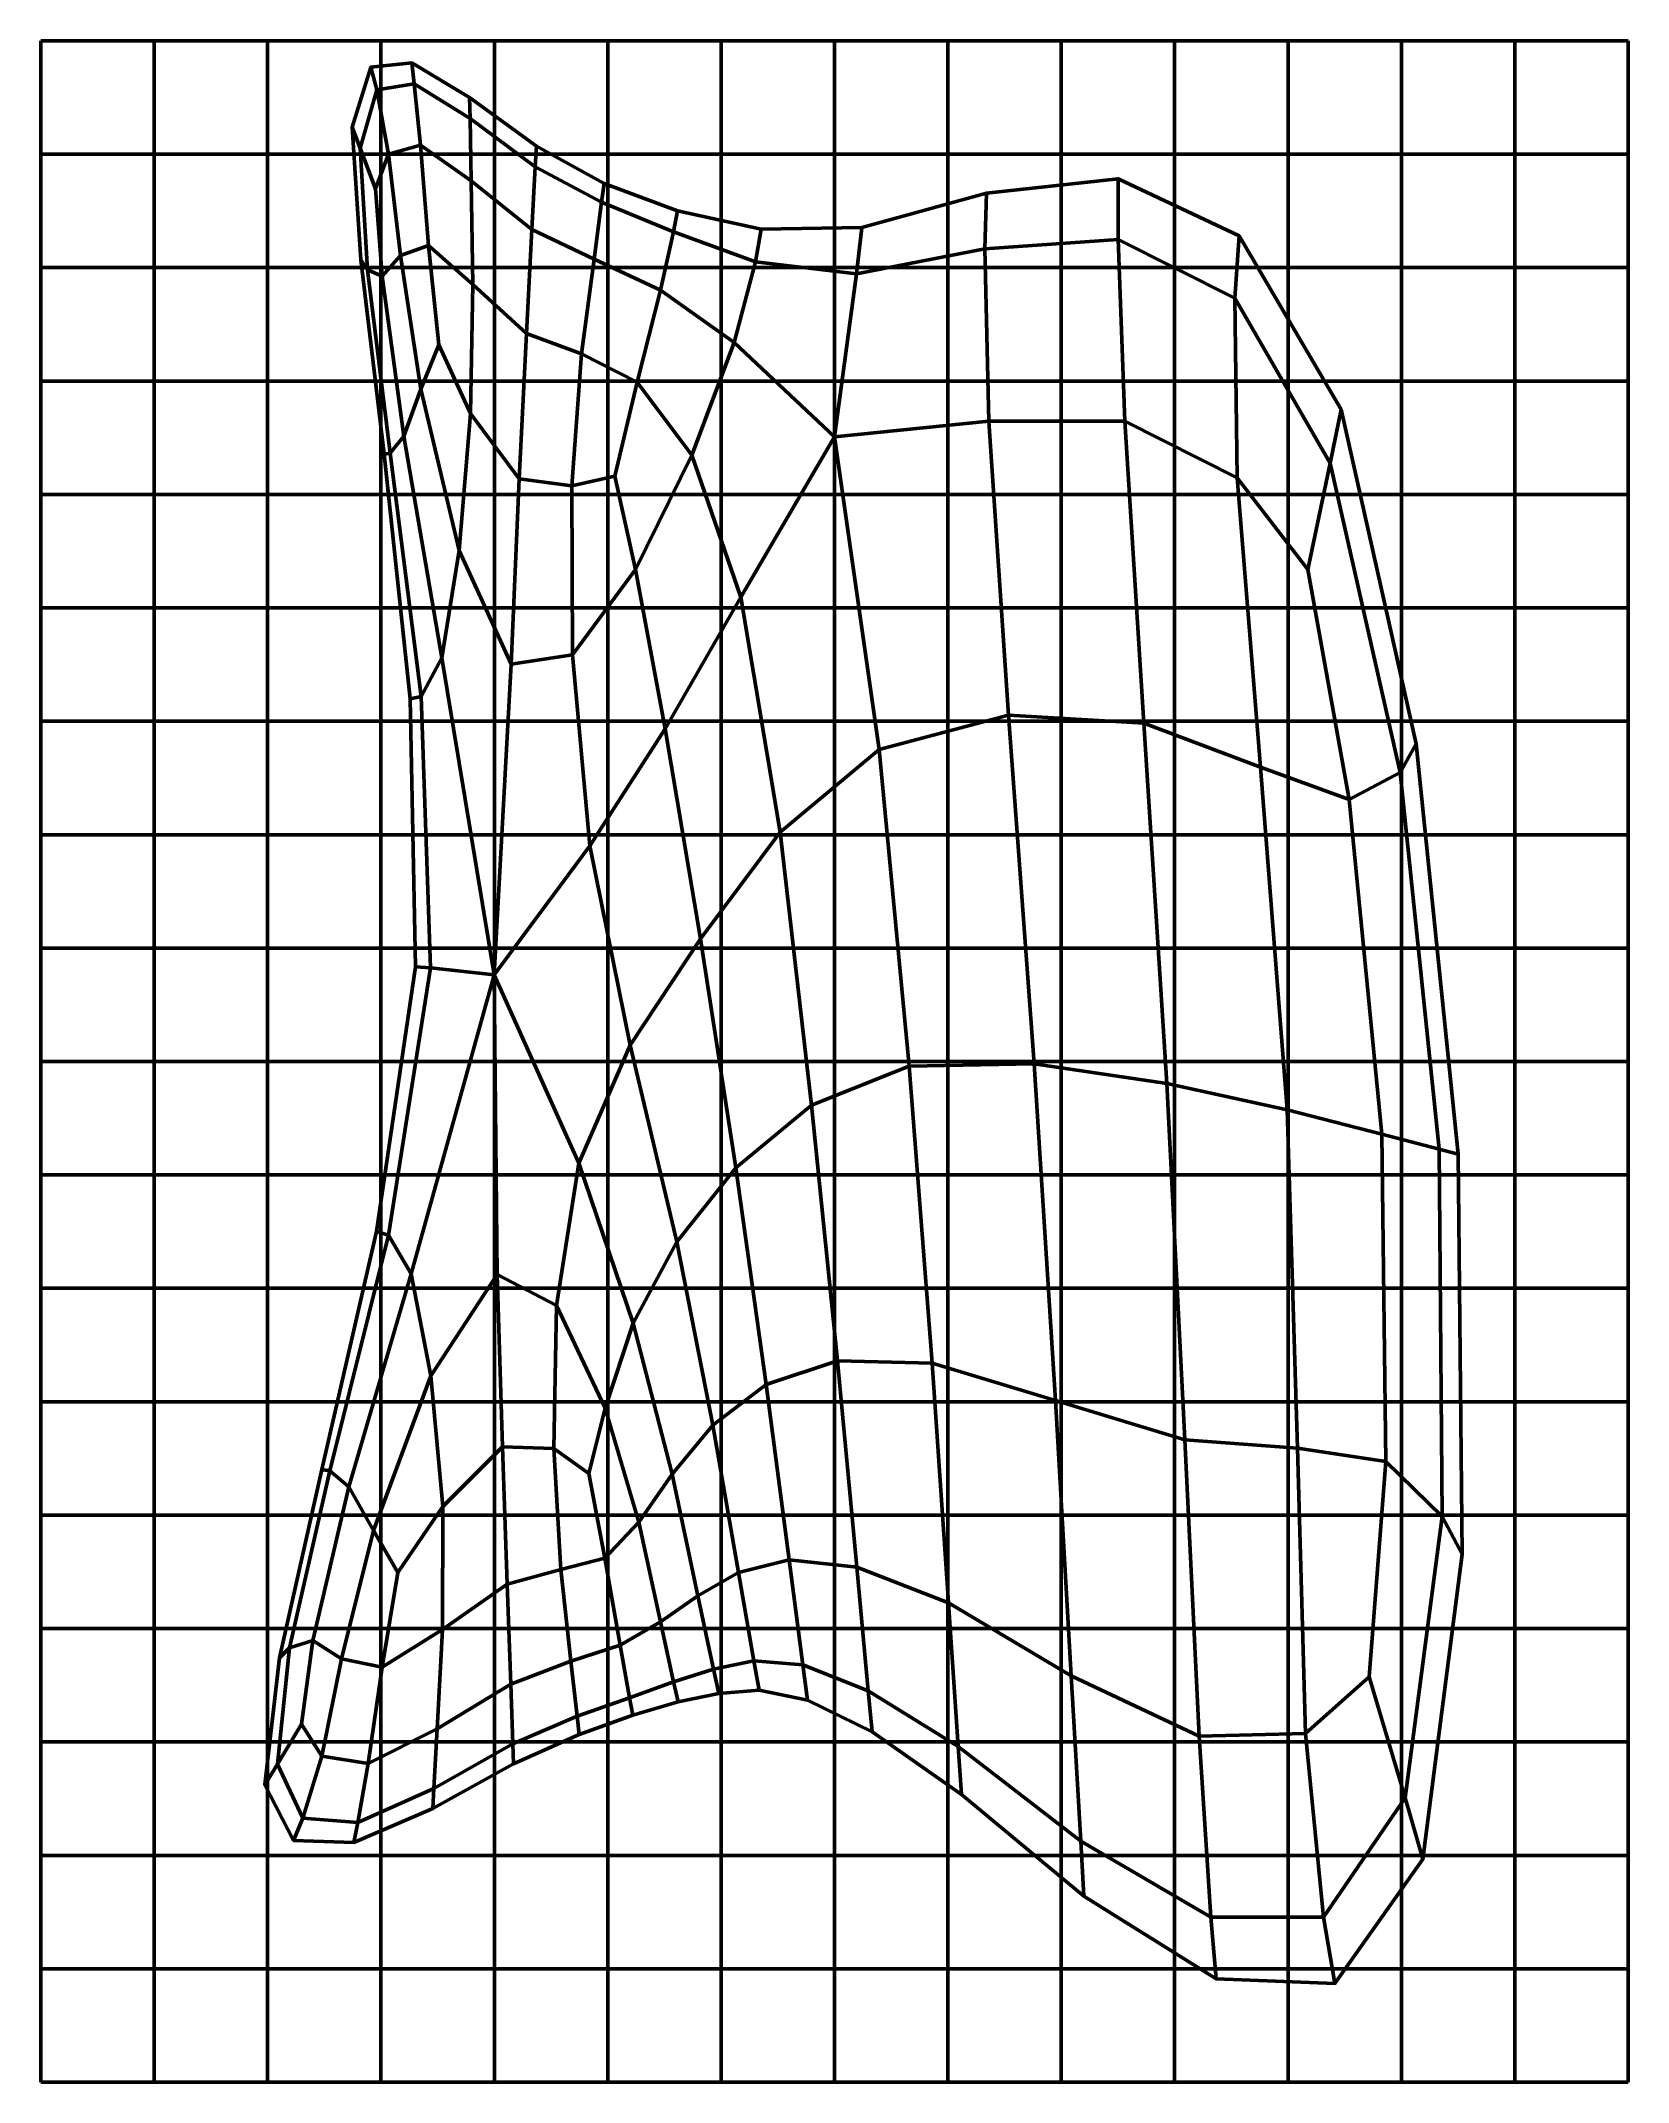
# Model space of a CAD drawing. Extents: x -6.4 to 7.6, y -9.6 to 8.4.
import ezdxf

# ---------------------------------------------------------------- set-up
doc = ezdxf.new("R2010")
doc.units = 0
doc.header["$MEASUREMENT"] = 0
doc.layers.add('Test', color=50, linetype='CONTINUOUS', lineweight=50)

# ---------------------------------------------------------------- blocks, each defined once
blk = doc.blocks.new('*U1')
at = {"layer": 'Test', "linetype": 'ByBlock', "ltscale": 100}
blk.add_lwpolyline([(0, -0.5), (0, 0.5)], dxfattribs=at)
blk = doc.blocks.new('*U2')
at = {"layer": 'Test', "color": 0, "linetype": 'ByBlock', "lineweight": -2, "transparency": 16777216}
for p in [(0, 17), (1, 17), (2, 17), (3, 17), (4, 17), (5, 17), (6, 17), (7, 17), (8, 17), (9, 17), (10, 17), (11, 17), (12, 17), (13, 17), (14, 17), (0, 16), (1, 16), (2, 16), (3, 16), (4, 16), (5, 16), (6, 16), (7, 16), (8, 16), (9, 16), (10, 16), (11, 16), (12, 16), (13, 16), (14, 16), (0, 15), (1, 15), (2, 15), (3, 15), (4, 15), (5, 15), (6, 15), (7, 15), (8, 15), (9, 15), (10, 15), (11, 15), (12, 15), (13, 15), (14, 15), (0, 14), (1, 14), (2, 14), (3, 14), (4, 14), (5, 14), (6, 14), (7, 14), (8, 14), (9, 14), (10, 14), (11, 14), (12, 14), (13, 14), (14, 14), (0, 13), (1, 13), (2, 13), (3, 13), (4, 13), (5, 13), (6, 13), (7, 13), (8, 13), (9, 13), (10, 13), (11, 13), (12, 13), (13, 13), (14, 13), (0, 12), (1, 12), (2, 12), (3, 12), (4, 12), (5, 12), (6, 12), (7, 12), (8, 12), (9, 12), (10, 12), (11, 12), (12, 12), (13, 12), (14, 12), (0, 11), (1, 11), (2, 11), (3, 11), (4, 11), (5, 11), (6, 11), (7, 11), (8, 11), (9, 11), (10, 11), (11, 11), (12, 11), (13, 11), (14, 11), (0, 10), (1, 10), (2, 10), (3, 10), (4, 10), (5, 10), (6, 10), (7, 10), (8, 10), (9, 10), (10, 10), (11, 10), (12, 10), (13, 10), (14, 10), (0, 9), (1, 9), (2, 9), (3, 9), (4, 9), (5, 9), (6, 9), (7, 9), (8, 9), (9, 9), (10, 9), (11, 9), (12, 9), (13, 9), (14, 9), (0, 8), (1, 8), (2, 8), (3, 8), (4, 8), (5, 8), (6, 8), (7, 8), (8, 8), (9, 8), (10, 8), (11, 8), (12, 8), (13, 8), (14, 8), (0, 7), (1, 7), (2, 7), (3, 7), (4, 7), (5, 7), (6, 7), (7, 7), (8, 7), (9, 7), (10, 7), (11, 7), (12, 7), (13, 7), (14, 7), (0, 6), (1, 6), (2, 6), (3, 6), (4, 6), (5, 6), (6, 6), (7, 6), (8, 6), (9, 6), (10, 6), (11, 6), (12, 6), (13, 6), (14, 6), (0, 5), (1, 5), (2, 5), (3, 5), (4, 5), (5, 5), (6, 5), (7, 5), (8, 5), (9, 5), (10, 5), (11, 5), (12, 5), (13, 5), (14, 5), (0, 4), (1, 4), (2, 4), (3, 4), (4, 4), (5, 4), (6, 4), (7, 4), (8, 4), (9, 4), (10, 4), (11, 4), (12, 4), (13, 4), (14, 4), (0, 3), (1, 3), (2, 3), (3, 3), (4, 3), (5, 3), (6, 3), (7, 3), (8, 3), (9, 3), (10, 3), (11, 3), (12, 3), (13, 3), (14, 3), (0, 2), (1, 2), (2, 2), (3, 2), (4, 2), (5, 2), (6, 2), (7, 2), (8, 2), (9, 2), (10, 2), (11, 2), (12, 2), (13, 2), (14, 2), (0, 1), (1, 1), (2, 1), (3, 1), (4, 1), (5, 1), (6, 1), (7, 1), (8, 1), (9, 1), (10, 1), (11, 1), (12, 1), (13, 1), (14, 1), (0, 0), (1, 0), (2, 0), (3, 0), (4, 0), (5, 0), (6, 0), (7, 0), (8, 0), (9, 0), (10, 0), (11, 0), (12, 0), (13, 0), (14, 0)]:
    blk.add_blockref('*U1', p, dxfattribs=at)
blk = doc.blocks.new('*U3')
at = {"layer": 'Test', "linetype": 'ByBlock', "ltscale": 100}
blk.add_lwpolyline([(0, -0.5), (0, 0.5)], dxfattribs=at)
blk = doc.blocks.new('*U5')
at = {"layer": 'Test', "color": 0, "linetype": 'ByBlock', "lineweight": -2, "transparency": 16777216}
for p in [(0, 13), (1, 13), (2, 13), (3, 13), (4, 13), (5, 13), (6, 13), (7, 13), (8, 13), (9, 13), (10, 13), (11, 13), (12, 13), (13, 13), (14, 13), (15, 13), (16, 13), (17, 13), (18, 13), (0, 12), (1, 12), (2, 12), (3, 12), (4, 12), (5, 12), (6, 12), (7, 12), (8, 12), (9, 12), (10, 12), (11, 12), (12, 12), (13, 12), (14, 12), (15, 12), (16, 12), (17, 12), (18, 12), (0, 11), (1, 11), (2, 11), (3, 11), (4, 11), (5, 11), (6, 11), (7, 11), (8, 11), (9, 11), (10, 11), (11, 11), (12, 11), (13, 11), (14, 11), (15, 11), (16, 11), (17, 11), (18, 11), (0, 10), (1, 10), (2, 10), (3, 10), (4, 10), (5, 10), (6, 10), (7, 10), (8, 10), (9, 10), (10, 10), (11, 10), (12, 10), (13, 10), (14, 10), (15, 10), (16, 10), (17, 10), (18, 10), (0, 9), (1, 9), (2, 9), (3, 9), (4, 9), (5, 9), (6, 9), (7, 9), (8, 9), (9, 9), (10, 9), (11, 9), (12, 9), (13, 9), (14, 9), (15, 9), (16, 9), (17, 9), (18, 9), (0, 8), (1, 8), (2, 8), (3, 8), (4, 8), (5, 8), (6, 8), (7, 8), (8, 8), (9, 8), (10, 8), (11, 8), (12, 8), (13, 8), (14, 8), (15, 8), (16, 8), (17, 8), (18, 8), (0, 7), (1, 7), (2, 7), (3, 7), (4, 7), (5, 7), (6, 7), (7, 7), (8, 7), (9, 7), (10, 7), (11, 7), (12, 7), (13, 7), (14, 7), (15, 7), (16, 7), (17, 7), (18, 7), (0, 6), (1, 6), (2, 6), (3, 6), (4, 6), (5, 6), (6, 6), (7, 6), (8, 6), (9, 6), (10, 6), (11, 6), (12, 6), (13, 6), (14, 6), (15, 6), (16, 6), (17, 6), (18, 6), (0, 5), (1, 5), (2, 5), (3, 5), (4, 5), (5, 5), (6, 5), (7, 5), (8, 5), (9, 5), (10, 5), (11, 5), (12, 5), (13, 5), (14, 5), (15, 5), (16, 5), (17, 5), (18, 5), (0, 4), (1, 4), (2, 4), (3, 4), (4, 4), (5, 4), (6, 4), (7, 4), (8, 4), (9, 4), (10, 4), (11, 4), (12, 4), (13, 4), (14, 4), (15, 4), (16, 4), (17, 4), (18, 4), (0, 3), (1, 3), (2, 3), (3, 3), (4, 3), (5, 3), (6, 3), (7, 3), (8, 3), (9, 3), (10, 3), (11, 3), (12, 3), (13, 3), (14, 3), (15, 3), (16, 3), (17, 3), (18, 3), (0, 2), (1, 2), (2, 2), (3, 2), (4, 2), (5, 2), (6, 2), (7, 2), (8, 2), (9, 2), (10, 2), (11, 2), (12, 2), (13, 2), (14, 2), (15, 2), (16, 2), (17, 2), (18, 2), (0, 1), (1, 1), (2, 1), (3, 1), (4, 1), (5, 1), (6, 1), (7, 1), (8, 1), (9, 1), (10, 1), (11, 1), (12, 1), (13, 1), (14, 1), (15, 1), (16, 1), (17, 1), (18, 1), (0, 0), (1, 0), (2, 0), (3, 0), (4, 0), (5, 0), (6, 0), (7, 0), (8, 0), (9, 0), (10, 0), (11, 0), (12, 0), (13, 0), (14, 0), (15, 0), (16, 0), (17, 0), (18, 0)]:
    blk.add_blockref('*U3', p, dxfattribs=at)

msp = doc.modelspace()

# ---------------------------------------------------------------- linework, layer by layer
at = {"layer": 'Test', "linetype": 'ByBlock'}
for points in [[(-3.55, 7.422, 15.349), (-3.62, 7.609, 15.5), (-3.455, 8.138, 15.5), (-3.404, 7.936, 15.337)], [(-3.55, 7.422, 15.651), (-3.404, 7.936, 15.663), (-3.455, 8.138, 15.5), (-3.62, 7.609, 15.5)], [(-3.404, 7.936, 15.337), (-3.455, 8.138, 15.5), (-3.095, 8.174, 15.5), (-3.073, 7.99, 15.319)], [(-3.404, 7.936, 15.663), (-3.073, 7.99, 15.681), (-3.095, 8.174, 15.5), (-3.455, 8.138, 15.5)], [(-2.581, 7.685, 15.312), (-3.073, 7.99, 15.319), (-3.095, 8.174, 15.5), (-2.585, 7.868, 15.5)], [(-2.581, 7.685, 15.688), (-2.585, 7.868, 15.5), (-3.095, 8.174, 15.5), (-3.073, 7.99, 15.681)], [(-3.416, 7.064, 15.245), (-3.55, 7.422, 15.349), (-3.404, 7.936, 15.337), (-3.301, 7.369, 15.201)], [(-3.416, 7.064, 15.755), (-3.301, 7.369, 15.799), (-3.404, 7.936, 15.663), (-3.55, 7.422, 15.651)], [(-3.301, 7.369, 15.201), (-3.404, 7.936, 15.337), (-3.073, 7.99, 15.319), (-3.019, 7.45, 15.167)], [(-3.301, 7.369, 15.799), (-3.019, 7.45, 15.833), (-3.073, 7.99, 15.681), (-3.404, 7.936, 15.663)], [(-2.572, 7.135, 15.156), (-3.019, 7.45, 15.167), (-3.073, 7.99, 15.319), (-2.581, 7.685, 15.312)], [(-2.572, 7.135, 15.844), (-2.581, 7.685, 15.688), (-3.073, 7.99, 15.681), (-3.019, 7.45, 15.833)], [(-2.006, 7.257, 15.312), (-2.581, 7.685, 15.312), (-2.585, 7.868, 15.5), (-1.996, 7.44, 15.5)], [(-2.006, 7.257, 15.688), (-1.996, 7.44, 15.5), (-2.585, 7.868, 15.5), (-2.581, 7.685, 15.688)], [(-3.55, 7.422, 15.349), (-3.487, 6.349, 15.337), (-3.544, 6.437, 15.5), (-3.62, 7.609, 15.5)], [(-3.55, 7.422, 15.651), (-3.62, 7.609, 15.5), (-3.544, 6.437, 15.5), (-3.487, 6.349, 15.663)], [(-2.035, 6.706, 15.156), (-2.572, 7.135, 15.156), (-2.581, 7.685, 15.312), (-2.006, 7.257, 15.312)], [(-2.035, 6.706, 15.844), (-2.006, 7.257, 15.688), (-2.581, 7.685, 15.688), (-2.572, 7.135, 15.844)], [(-3.416, 7.064, 15.245), (-3.357, 6.293, 15.201), (-3.487, 6.349, 15.337), (-3.55, 7.422, 15.349)], [(-3.416, 7.064, 15.755), (-3.55, 7.422, 15.651), (-3.487, 6.349, 15.663), (-3.357, 6.293, 15.799)], [(-3.301, 7.369, 15.799), (-3.196, 6.475, 15.882), (-2.948, 6.563, 15.924), (-3.019, 7.45, 15.833)], [(-3.301, 7.369, 15.201), (-3.019, 7.45, 15.167), (-2.948, 6.563, 15.076), (-3.196, 6.475, 15.118)], [(-2.572, 7.135, 15.844), (-3.019, 7.45, 15.833), (-2.948, 6.563, 15.924), (-2.556, 6.219, 15.938)], [(-2.572, 7.135, 15.156), (-2.556, 6.219, 15.062), (-2.948, 6.563, 15.076), (-3.019, 7.45, 15.167)], [(-2.006, 7.257, 15.312), (-1.996, 7.44, 15.5), (-1.399, 7.112, 15.5), (-1.421, 6.945, 15.312)], [(-2.006, 7.257, 15.688), (-1.421, 6.945, 15.688), (-1.399, 7.112, 15.5), (-1.996, 7.44, 15.5)], [(-3.416, 7.064, 15.755), (-3.357, 6.293, 15.799), (-3.196, 6.475, 15.882), (-3.301, 7.369, 15.799)], [(-3.416, 7.064, 15.245), (-3.301, 7.369, 15.201), (-3.196, 6.475, 15.118), (-3.357, 6.293, 15.201)], [(-2.035, 6.706, 15.156), (-2.006, 7.257, 15.312), (-1.421, 6.945, 15.312), (-1.487, 6.443, 15.156)], [(-2.035, 6.706, 15.844), (-1.487, 6.443, 15.844), (-1.421, 6.945, 15.688), (-2.006, 7.257, 15.688)], [(-2.035, 6.706, 15.844), (-2.572, 7.135, 15.844), (-2.556, 6.219, 15.938), (-2.084, 5.787, 15.938)], [(-2.035, 6.706, 15.156), (-2.084, 5.787, 15.062), (-2.556, 6.219, 15.062), (-2.572, 7.135, 15.156)], [(-1.421, 6.945, 15.312), (-1.399, 7.112, 15.5), (-0.753, 6.871, 15.5), (-0.787, 6.686, 15.31)], [(-1.421, 6.945, 15.688), (-0.787, 6.686, 15.69), (-0.753, 6.871, 15.5), (-1.399, 7.112, 15.5)], [(0.827, 6.314, 15.296), (0.875, 6.723, 15.5), (1.975, 7.025, 15.5), (1.958, 6.534, 15.301)], [(0.827, 6.314, 15.704), (1.958, 6.534, 15.699), (1.975, 7.025, 15.5), (0.875, 6.723, 15.5)], [(1.958, 6.534, 15.301), (1.975, 7.025, 15.5), (3.134, 7.152, 15.5), (3.135, 6.617, 15.316)], [(1.958, 6.534, 15.699), (3.135, 6.617, 15.684), (3.134, 7.152, 15.5), (1.975, 7.025, 15.5)], [(4.163, 6.099, 15.337), (3.135, 6.617, 15.316), (3.134, 7.152, 15.5), (4.201, 6.648, 15.5)], [(4.163, 6.099, 15.663), (4.201, 6.648, 15.5), (3.134, 7.152, 15.5), (3.135, 6.617, 15.684)], [(-1.487, 6.443, 15.156), (-1.421, 6.945, 15.312), (-0.787, 6.686, 15.31), (-0.902, 6.17, 15.152)], [(-1.487, 6.443, 15.844), (-0.902, 6.17, 15.848), (-0.787, 6.686, 15.69), (-1.421, 6.945, 15.688)], [(-0.063, 6.42, 15.301), (-0.787, 6.686, 15.31), (-0.753, 6.871, 15.5), (-0.014, 6.707, 15.5)], [(-0.063, 6.42, 15.699), (-0.014, 6.707, 15.5), (-0.753, 6.871, 15.5), (-0.787, 6.686, 15.69)], [(-2.035, 6.706, 15.844), (-2.084, 5.787, 15.938), (-1.597, 5.608, 15.938), (-1.487, 6.443, 15.844)], [(-2.035, 6.706, 15.156), (-1.487, 6.443, 15.156), (-1.597, 5.608, 15.062), (-2.084, 5.787, 15.062)], [(-0.253, 5.708, 15.139), (-0.902, 6.17, 15.152), (-0.787, 6.686, 15.31), (-0.063, 6.42, 15.301)], [(-0.253, 5.708, 15.861), (-0.063, 6.42, 15.699), (-0.787, 6.686, 15.69), (-0.902, 6.17, 15.848)], [(0.827, 6.314, 15.296), (-0.063, 6.42, 15.301), (-0.014, 6.707, 15.5), (0.875, 6.723, 15.5)], [(0.827, 6.314, 15.704), (0.875, 6.723, 15.5), (-0.014, 6.707, 15.5), (-0.063, 6.42, 15.699)], [(-3.196, 6.475, 15.882), (-3.014, 5.296, 15.929), (-2.858, 5.689, 15.948), (-2.948, 6.563, 15.924)], [(-3.196, 6.475, 15.118), (-2.948, 6.563, 15.076), (-2.858, 5.689, 15.052), (-3.014, 5.296, 15.071)], [(-2.556, 6.219, 15.938), (-2.948, 6.563, 15.924), (-2.858, 5.689, 15.948), (-2.576, 5.083, 15.974)], [(-2.556, 6.219, 15.062), (-2.576, 5.083, 15.026), (-2.858, 5.689, 15.052), (-2.948, 6.563, 15.076)], [(0.632, 4.876, 15.107), (0.827, 6.314, 15.296), (1.958, 6.534, 15.301), (1.994, 5.015, 15.139)], [(0.632, 4.876, 15.893), (1.994, 5.015, 15.861), (1.958, 6.534, 15.699), (0.827, 6.314, 15.704)], [(1.994, 5.015, 15.139), (1.958, 6.534, 15.301), (3.135, 6.617, 15.316), (3.193, 5.015, 15.163)], [(1.994, 5.015, 15.861), (3.193, 5.015, 15.837), (3.135, 6.617, 15.684), (1.958, 6.534, 15.699)], [(4.183, 4.516, 15.201), (3.193, 5.015, 15.163), (3.135, 6.617, 15.316), (4.163, 6.099, 15.337)], [(4.183, 4.516, 15.799), (4.163, 6.099, 15.663), (3.135, 6.617, 15.684), (3.193, 5.015, 15.837)], [(5.004, 4.645, 15.349), (4.163, 6.099, 15.337), (4.201, 6.648, 15.5), (5.101, 5.118, 15.5)], [(5.004, 4.645, 15.651), (5.101, 5.118, 15.5), (4.201, 6.648, 15.5), (4.163, 6.099, 15.663)], [(-3.487, 6.349, 15.337), (-3.285, 4.732, 15.313), (-3.338, 4.723, 15.5), (-3.544, 6.437, 15.5)], [(-3.487, 6.349, 15.663), (-3.544, 6.437, 15.5), (-3.338, 4.723, 15.5), (-3.285, 4.732, 15.687)], [(-3.357, 6.293, 15.201), (-3.164, 4.882, 15.159), (-3.285, 4.732, 15.313), (-3.487, 6.349, 15.337)], [(-3.357, 6.293, 15.799), (-3.487, 6.349, 15.663), (-3.285, 4.732, 15.687), (-3.164, 4.882, 15.841)], [(-3.357, 6.293, 15.799), (-3.164, 4.882, 15.841), (-3.014, 5.296, 15.929), (-3.196, 6.475, 15.882)], [(-3.357, 6.293, 15.201), (-3.196, 6.475, 15.118), (-3.014, 5.296, 15.071), (-3.164, 4.882, 15.159)], [(-1.487, 6.443, 15.844), (-1.597, 5.608, 15.938), (-1.107, 5.358, 15.94), (-0.902, 6.17, 15.848)], [(-1.487, 6.443, 15.156), (-0.902, 6.17, 15.152), (-1.107, 5.358, 15.06), (-1.597, 5.608, 15.062)], [(0.632, 4.876, 15.107), (-0.253, 5.708, 15.139), (-0.063, 6.42, 15.301), (0.827, 6.314, 15.296)], [(0.632, 4.876, 15.893), (0.827, 6.314, 15.704), (-0.063, 6.42, 15.699), (-0.253, 5.708, 15.861)], [(-2.084, 5.787, 15.938), (-2.556, 6.219, 15.938), (-2.576, 5.083, 15.974), (-2.148, 4.507, 15.979)], [(-2.084, 5.787, 15.062), (-2.148, 4.507, 15.021), (-2.576, 5.083, 15.026), (-2.556, 6.219, 15.062)], [(-0.253, 5.708, 15.861), (-0.902, 6.17, 15.848), (-1.107, 5.358, 15.94), (-0.626, 4.715, 15.949)], [(-0.253, 5.708, 15.139), (-0.626, 4.715, 15.051), (-1.107, 5.358, 15.06), (-0.902, 6.17, 15.152)], [(4.807, 3.708, 15.245), (4.183, 4.516, 15.201), (4.163, 6.099, 15.337), (5.004, 4.645, 15.349)], [(4.807, 3.708, 15.755), (5.004, 4.645, 15.651), (4.163, 6.099, 15.663), (4.183, 4.516, 15.799)], [(-2.084, 5.787, 15.938), (-2.148, 4.507, 15.979), (-1.683, 4.444, 15.982), (-1.597, 5.608, 15.938)], [(-2.084, 5.787, 15.062), (-1.597, 5.608, 15.062), (-1.683, 4.444, 15.018), (-2.148, 4.507, 15.021)], [(-2.677, 3.874, 15.959), (-2.576, 5.083, 15.974), (-2.858, 5.689, 15.948), (-3.014, 5.296, 15.929)], [(-2.677, 3.874, 15.041), (-3.014, 5.296, 15.071), (-2.858, 5.689, 15.052), (-2.576, 5.083, 15.026)], [(-1.597, 5.608, 15.938), (-1.683, 4.444, 15.982), (-1.305, 4.529, 15.972), (-1.107, 5.358, 15.94)], [(-1.597, 5.608, 15.062), (-1.107, 5.358, 15.06), (-1.305, 4.529, 15.028), (-1.683, 4.444, 15.018)], [(0.632, 4.876, 15.893), (-0.253, 5.708, 15.861), (-0.626, 4.715, 15.949), (-0.193, 3.464, 15.962)], [(0.632, 4.876, 15.107), (-0.193, 3.464, 15.038), (-0.626, 4.715, 15.051), (-0.253, 5.708, 15.139)], [(-2.831, 2.929, 15.875), (-2.677, 3.874, 15.959), (-3.014, 5.296, 15.929), (-3.164, 4.882, 15.841)], [(-2.831, 2.929, 15.125), (-3.164, 4.882, 15.159), (-3.014, 5.296, 15.071), (-2.677, 3.874, 15.041)], [(-0.626, 4.715, 15.949), (-1.107, 5.358, 15.94), (-1.305, 4.529, 15.972), (-1.122, 3.708, 15.985)], [(-0.626, 4.715, 15.051), (-1.122, 3.708, 15.015), (-1.305, 4.529, 15.028), (-1.107, 5.358, 15.06)], [(-2.22, 2.872, 15.977), (-2.148, 4.507, 15.979), (-2.576, 5.083, 15.974), (-2.677, 3.874, 15.959)], [(-2.22, 2.872, 15.023), (-2.677, 3.874, 15.041), (-2.576, 5.083, 15.026), (-2.148, 4.507, 15.021)], [(5.004, 4.645, 15.349), (5.101, 5.118, 15.5), (5.762, 2.169, 15.5), (5.621, 1.918, 15.337)], [(5.004, 4.645, 15.651), (5.621, 1.918, 15.663), (5.762, 2.169, 15.5), (5.101, 5.118, 15.5)], [(-2.831, 2.929, 15.125), (-3.012, 2.587, 15.291), (-3.285, 4.732, 15.313), (-3.164, 4.882, 15.159)], [(-2.831, 2.929, 15.875), (-3.164, 4.882, 15.841), (-3.285, 4.732, 15.687), (-3.012, 2.587, 15.709)], [(0.632, 4.876, 15.893), (-0.193, 3.464, 15.962), (0.153, 1.392, 15.98), (1.027, 2.121, 15.962)], [(0.632, 4.876, 15.107), (1.027, 2.121, 15.038), (0.153, 1.392, 15.02), (-0.193, 3.464, 15.038)], [(0.632, 4.876, 15.893), (1.027, 2.121, 15.962), (2.169, 2.422, 15.949), (1.994, 5.015, 15.861)], [(0.632, 4.876, 15.107), (1.994, 5.015, 15.139), (2.169, 2.422, 15.051), (1.027, 2.121, 15.038)], [(1.994, 5.015, 15.861), (2.169, 2.422, 15.949), (3.362, 2.351, 15.926), (3.193, 5.015, 15.837)], [(1.994, 5.015, 15.139), (3.193, 5.015, 15.163), (3.362, 2.351, 15.074), (2.169, 2.422, 15.051)], [(4.183, 4.516, 15.799), (3.193, 5.015, 15.837), (3.362, 2.351, 15.926), (4.391, 1.963, 15.882)], [(4.183, 4.516, 15.201), (4.391, 1.963, 15.118), (3.362, 2.351, 15.074), (3.193, 5.015, 15.163)], [(-3.012, 2.587, 15.291), (-3.109, 2.567, 15.5), (-3.338, 4.723, 15.5), (-3.285, 4.732, 15.313)], [(-3.012, 2.587, 15.709), (-3.285, 4.732, 15.687), (-3.338, 4.723, 15.5), (-3.109, 2.567, 15.5)], [(-0.193, 3.464, 15.962), (-0.626, 4.715, 15.949), (-1.122, 3.708, 15.985), (-0.859, 2.302, 15.987)], [(-0.193, 3.464, 15.038), (-0.859, 2.302, 15.013), (-1.122, 3.708, 15.015), (-0.626, 4.715, 15.051)], [(-2.22, 2.872, 15.977), (-1.677, 2.955, 15.99), (-1.683, 4.444, 15.982), (-2.148, 4.507, 15.979)], [(-2.22, 2.872, 15.023), (-2.148, 4.507, 15.021), (-1.683, 4.444, 15.018), (-1.677, 2.955, 15.01)], [(-1.677, 2.955, 15.99), (-1.122, 3.708, 15.985), (-1.305, 4.529, 15.972), (-1.683, 4.444, 15.982)], [(-1.677, 2.955, 15.01), (-1.683, 4.444, 15.018), (-1.305, 4.529, 15.028), (-1.122, 3.708, 15.015)], [(4.807, 3.708, 15.755), (4.183, 4.516, 15.799), (4.391, 1.963, 15.882), (5.172, 1.679, 15.799)], [(4.807, 3.708, 15.245), (5.172, 1.679, 15.201), (4.391, 1.963, 15.118), (4.183, 4.516, 15.201)], [(4.807, 3.708, 15.245), (5.004, 4.645, 15.349), (5.621, 1.918, 15.337), (5.172, 1.679, 15.201)], [(4.807, 3.708, 15.755), (5.172, 1.679, 15.799), (5.621, 1.918, 15.663), (5.004, 4.645, 15.651)], [(-2.37, 0.134, 15.941), (-2.22, 2.872, 15.977), (-2.677, 3.874, 15.959), (-2.831, 2.929, 15.875)], [(-2.37, 0.134, 15.059), (-2.831, 2.929, 15.125), (-2.677, 3.874, 15.041), (-2.22, 2.872, 15.023)], [(-1.524, 1.27, 15.985), (-0.859, 2.302, 15.987), (-1.122, 3.708, 15.985), (-1.677, 2.955, 15.99)], [(-1.524, 1.27, 15.015), (-1.677, 2.955, 15.01), (-1.122, 3.708, 15.015), (-0.859, 2.302, 15.013)], [(-0.193, 3.464, 15.962), (-0.859, 2.302, 15.987), (-0.548, 0.45, 15.992), (0.153, 1.392, 15.98)], [(-0.193, 3.464, 15.038), (0.153, 1.392, 15.02), (-0.548, 0.45, 15.008), (-0.859, 2.302, 15.013)], [(-2.37, 0.134, 15.059), (-2.93, 0.196, 15.281), (-3.012, 2.587, 15.291), (-2.831, 2.929, 15.125)], [(-2.37, 0.134, 15.941), (-2.831, 2.929, 15.875), (-3.012, 2.587, 15.709), (-2.93, 0.196, 15.719)], [(-2.37, 0.134, 15.941), (-1.524, 1.27, 15.985), (-1.677, 2.955, 15.99), (-2.22, 2.872, 15.977)], [(-2.37, 0.134, 15.059), (-2.22, 2.872, 15.023), (-1.677, 2.955, 15.01), (-1.524, 1.27, 15.015)], [(-2.93, 0.196, 15.281), (-3.063, 0.205, 15.5), (-3.109, 2.567, 15.5), (-3.012, 2.587, 15.291)], [(-2.93, 0.196, 15.719), (-3.012, 2.587, 15.709), (-3.109, 2.567, 15.5), (-3.063, 0.205, 15.5)], [(1.027, 2.121, 15.962), (1.292, -0.672, 15.975), (2.395, -0.653, 15.972), (2.169, 2.422, 15.949)], [(1.027, 2.121, 15.038), (2.169, 2.422, 15.051), (2.395, -0.653, 15.028), (1.292, -0.672, 15.025)], [(2.169, 2.422, 15.949), (2.395, -0.653, 15.972), (3.565, -0.826, 15.955), (3.362, 2.351, 15.926)], [(2.169, 2.422, 15.051), (3.362, 2.351, 15.074), (3.565, -0.826, 15.045), (2.395, -0.653, 15.028)], [(4.391, 1.963, 15.882), (3.362, 2.351, 15.926), (3.565, -0.826, 15.955), (4.624, -1.056, 15.91)], [(4.391, 1.963, 15.118), (4.624, -1.056, 15.09), (3.565, -0.826, 15.045), (3.362, 2.351, 15.074)], [(-1.524, 1.27, 15.985), (-1.169, -0.487, 15.99), (-0.548, 0.45, 15.992), (-0.859, 2.302, 15.987)], [(-1.524, 1.27, 15.015), (-0.859, 2.302, 15.013), (-0.548, 0.45, 15.008), (-1.169, -0.487, 15.01)], [(5.621, 1.918, 15.337), (5.762, 2.169, 15.5), (6.135, -1.447, 15.5), (5.966, -1.404, 15.325)], [(5.621, 1.918, 15.663), (5.966, -1.404, 15.675), (6.135, -1.447, 15.5), (5.762, 2.169, 15.5)], [(1.027, 2.121, 15.962), (0.153, 1.392, 15.98), (0.431, -1.015, 15.979), (1.292, -0.672, 15.975)], [(1.027, 2.121, 15.038), (1.292, -0.672, 15.025), (0.431, -1.015, 15.021), (0.153, 1.392, 15.02)], [(5.172, 1.679, 15.799), (4.391, 1.963, 15.882), (4.624, -1.056, 15.91), (5.461, -1.273, 15.822)], [(5.172, 1.679, 15.201), (5.461, -1.273, 15.178), (4.624, -1.056, 15.09), (4.391, 1.963, 15.118)], [(5.172, 1.679, 15.201), (5.621, 1.918, 15.337), (5.966, -1.404, 15.325), (5.461, -1.273, 15.178)], [(5.172, 1.679, 15.799), (5.461, -1.273, 15.822), (5.966, -1.404, 15.675), (5.621, 1.918, 15.663)], [(-2.37, 0.134, 15.941), (-1.622, -1.528, 15.985), (-1.169, -0.487, 15.99), (-1.524, 1.27, 15.985)], [(-2.37, 0.134, 15.059), (-1.524, 1.27, 15.015), (-1.169, -0.487, 15.01), (-1.622, -1.528, 15.015)], [(0.153, 1.392, 15.98), (-0.548, 0.45, 15.992), (-0.236, -1.569, 15.982), (0.431, -1.015, 15.979)], [(0.153, 1.392, 15.02), (0.431, -1.015, 15.021), (-0.236, -1.569, 15.018), (-0.548, 0.45, 15.008)], [(-1.169, -0.487, 15.99), (-0.759, -2.221, 15.982), (-0.236, -1.569, 15.982), (-0.548, 0.45, 15.992)], [(-1.169, -0.487, 15.01), (-0.548, 0.45, 15.008), (-0.236, -1.569, 15.018), (-0.759, -2.221, 15.018)], [(-2.93, 0.196, 15.281), (-3.301, -2.161, 15.291), (-3.406, -2.13, 15.5), (-3.063, 0.205, 15.5)], [(-2.93, 0.196, 15.719), (-3.063, 0.205, 15.5), (-3.406, -2.13, 15.5), (-3.301, -2.161, 15.709)], [(-2.37, 0.134, 15.059), (-3.102, -2.502, 15.125), (-3.301, -2.161, 15.291), (-2.93, 0.196, 15.281)], [(-2.37, 0.134, 15.941), (-2.93, 0.196, 15.719), (-3.301, -2.161, 15.709), (-3.102, -2.502, 15.875)], [(-2.37, 0.134, 15.941), (-3.102, -2.502, 15.875), (-2.928, -3.404, 15.959), (-2.343, -2.509, 15.977)], [(-2.37, 0.134, 15.059), (-2.343, -2.509, 15.023), (-2.928, -3.404, 15.041), (-3.102, -2.502, 15.125)], [(-2.37, 0.134, 15.941), (-2.343, -2.509, 15.977), (-1.818, -2.782, 15.99), (-1.622, -1.528, 15.985)], [(-2.37, 0.134, 15.059), (-1.622, -1.528, 15.015), (-1.818, -2.782, 15.01), (-2.343, -2.509, 15.023)], [(-1.622, -1.528, 15.985), (-1.142, -2.938, 15.981), (-0.759, -2.221, 15.982), (-1.169, -0.487, 15.99)], [(-1.622, -1.528, 15.015), (-1.169, -0.487, 15.01), (-0.759, -2.221, 15.018), (-1.142, -2.938, 15.019)], [(1.494, -3.292, 15.938), (1.292, -0.672, 15.975), (0.431, -1.015, 15.979), (0.659, -3.271, 15.938)], [(1.494, -3.292, 15.062), (0.659, -3.271, 15.062), (0.431, -1.015, 15.021), (1.292, -0.672, 15.025)], [(1.494, -3.292, 15.938), (2.582, -3.621, 15.938), (2.395, -0.653, 15.972), (1.292, -0.672, 15.975)], [(1.494, -3.292, 15.062), (1.292, -0.672, 15.025), (2.395, -0.653, 15.028), (2.582, -3.621, 15.062)], [(2.582, -3.621, 15.938), (3.722, -3.966, 15.924), (3.565, -0.826, 15.955), (2.395, -0.653, 15.972)], [(2.582, -3.621, 15.062), (2.395, -0.653, 15.028), (3.565, -0.826, 15.045), (3.722, -3.966, 15.076)], [(4.717, -4.04, 15.882), (4.624, -1.056, 15.91), (3.565, -0.826, 15.955), (3.722, -3.966, 15.924)], [(4.717, -4.04, 15.118), (3.722, -3.966, 15.076), (3.565, -0.826, 15.045), (4.624, -1.056, 15.09)], [(0.659, -3.271, 15.938), (0.431, -1.015, 15.979), (-0.236, -1.569, 15.982), (0.03, -3.479, 15.938)], [(0.659, -3.271, 15.062), (0.03, -3.479, 15.062), (-0.236, -1.569, 15.018), (0.431, -1.015, 15.021)], [(5.497, -4.159, 15.799), (5.461, -1.273, 15.822), (4.624, -1.056, 15.91), (4.717, -4.04, 15.882)], [(5.497, -4.159, 15.201), (4.717, -4.04, 15.118), (4.624, -1.056, 15.09), (5.461, -1.273, 15.178)], [(5.497, -4.159, 15.201), (5.461, -1.273, 15.178), (5.966, -1.404, 15.325), (5.993, -4.643, 15.337)], [(5.497, -4.159, 15.799), (5.993, -4.643, 15.663), (5.966, -1.404, 15.675), (5.461, -1.273, 15.822)], [(5.993, -4.643, 15.337), (5.966, -1.404, 15.325), (6.135, -1.447, 15.5), (6.17, -4.976, 15.5)], [(5.993, -4.643, 15.663), (6.17, -4.976, 15.5), (6.135, -1.447, 15.5), (5.966, -1.404, 15.675)], [(-1.622, -1.528, 15.985), (-1.818, -2.782, 15.99), (-1.389, -3.689, 15.982), (-1.142, -2.938, 15.981)], [(-1.622, -1.528, 15.015), (-1.142, -2.938, 15.019), (-1.389, -3.689, 15.018), (-1.818, -2.782, 15.01)], [(-0.44, -3.837, 15.938), (0.03, -3.479, 15.938), (-0.236, -1.569, 15.982), (-0.759, -2.221, 15.982)], [(-0.44, -3.837, 15.062), (-0.759, -2.221, 15.018), (-0.236, -1.569, 15.018), (0.03, -3.479, 15.062)], [(-3.301, -2.161, 15.291), (-3.817, -4.24, 15.313), (-3.889, -4.23, 15.5), (-3.406, -2.13, 15.5)], [(-3.301, -2.161, 15.709), (-3.406, -2.13, 15.5), (-3.889, -4.23, 15.5), (-3.817, -4.24, 15.687)], [(-3.102, -2.502, 15.125), (-3.65, -4.382, 15.159), (-3.817, -4.24, 15.313), (-3.301, -2.161, 15.291)], [(-3.102, -2.502, 15.875), (-3.301, -2.161, 15.709), (-3.817, -4.24, 15.687), (-3.65, -4.382, 15.841)], [(-0.799, -4.269, 15.938), (-0.44, -3.837, 15.938), (-0.759, -2.221, 15.982), (-1.142, -2.938, 15.981)], [(-0.799, -4.269, 15.062), (-1.142, -2.938, 15.019), (-0.759, -2.221, 15.018), (-0.44, -3.837, 15.062)], [(-3.102, -2.502, 15.875), (-3.65, -4.382, 15.841), (-3.432, -4.768, 15.929), (-2.928, -3.404, 15.959)], [(-3.102, -2.502, 15.125), (-2.928, -3.404, 15.041), (-3.432, -4.768, 15.071), (-3.65, -4.382, 15.159)], [(-2.343, -2.509, 15.977), (-2.928, -3.404, 15.959), (-2.82, -4.554, 15.974), (-2.295, -4.028, 15.979)], [(-2.343, -2.509, 15.023), (-2.295, -4.028, 15.021), (-2.82, -4.554, 15.026), (-2.928, -3.404, 15.041)], [(-2.343, -2.509, 15.977), (-2.295, -4.028, 15.979), (-1.842, -4.044, 15.982), (-1.818, -2.782, 15.99)], [(-2.343, -2.509, 15.023), (-1.818, -2.782, 15.01), (-1.842, -4.044, 15.018), (-2.295, -4.028, 15.021)], [(-1.818, -2.782, 15.99), (-1.842, -4.044, 15.982), (-1.535, -4.265, 15.971), (-1.389, -3.689, 15.982)], [(-1.818, -2.782, 15.01), (-1.389, -3.689, 15.018), (-1.535, -4.265, 15.029), (-1.842, -4.044, 15.018)], [(-0.799, -4.269, 15.938), (-1.142, -2.938, 15.981), (-1.389, -3.689, 15.982), (-1.092, -4.694, 15.938)], [(-0.799, -4.269, 15.062), (-1.092, -4.694, 15.062), (-1.389, -3.689, 15.018), (-1.142, -2.938, 15.019)], [(-2.928, -3.404, 15.959), (-3.432, -4.768, 15.929), (-3.218, -5.137, 15.948), (-2.82, -4.554, 15.974)], [(-2.928, -3.404, 15.041), (-2.82, -4.554, 15.026), (-3.218, -5.137, 15.052), (-3.432, -4.768, 15.071)], [(0.829, -5.089, 15.844), (0.659, -3.271, 15.938), (0.03, -3.479, 15.938), (0.232, -5.025, 15.844)], [(0.829, -5.089, 15.156), (0.232, -5.025, 15.156), (0.03, -3.479, 15.062), (0.659, -3.271, 15.062)], [(1.638, -5.404, 15.844), (1.494, -3.292, 15.938), (0.659, -3.271, 15.938), (0.829, -5.089, 15.844)], [(1.638, -5.404, 15.156), (0.829, -5.089, 15.156), (0.659, -3.271, 15.062), (1.494, -3.292, 15.062)], [(1.638, -5.404, 15.844), (2.721, -6.049, 15.844), (2.582, -3.621, 15.938), (1.494, -3.292, 15.938)], [(1.638, -5.404, 15.156), (1.494, -3.292, 15.062), (2.582, -3.621, 15.062), (2.721, -6.049, 15.156)], [(-0.214, -5.136, 15.844), (0.232, -5.025, 15.844), (0.03, -3.479, 15.938), (-0.44, -3.837, 15.938)], [(-0.214, -5.136, 15.156), (-0.44, -3.837, 15.062), (0.03, -3.479, 15.062), (0.232, -5.025, 15.156)], [(-1.092, -4.694, 15.938), (-1.389, -3.689, 15.982), (-1.535, -4.265, 15.971), (-1.394, -5.01, 15.938)], [(-1.092, -4.694, 15.062), (-1.394, -5.01, 15.062), (-1.535, -4.265, 15.029), (-1.389, -3.689, 15.018)], [(2.721, -6.049, 15.844), (3.848, -6.58, 15.833), (3.722, -3.966, 15.924), (2.582, -3.621, 15.938)], [(2.721, -6.049, 15.156), (2.582, -3.621, 15.062), (3.722, -3.966, 15.076), (3.848, -6.58, 15.167)], [(-0.571, -5.344, 15.844), (-0.214, -5.136, 15.844), (-0.44, -3.837, 15.938), (-0.799, -4.269, 15.938)], [(-0.571, -5.344, 15.156), (-0.799, -4.269, 15.062), (-0.44, -3.837, 15.062), (-0.214, -5.136, 15.156)], [(-2.254, -5.24, 15.938), (-2.295, -4.028, 15.979), (-2.82, -4.554, 15.974), (-2.823, -5.639, 15.938)], [(-2.254, -5.24, 15.062), (-2.823, -5.639, 15.062), (-2.82, -4.554, 15.026), (-2.295, -4.028, 15.021)], [(-2.254, -5.24, 15.938), (-1.78, -5.111, 15.938), (-1.842, -4.044, 15.982), (-2.295, -4.028, 15.979)], [(-2.254, -5.24, 15.062), (-2.295, -4.028, 15.021), (-1.842, -4.044, 15.018), (-1.78, -5.111, 15.062)], [(-1.78, -5.111, 15.938), (-1.394, -5.01, 15.938), (-1.535, -4.265, 15.971), (-1.842, -4.044, 15.982)], [(-1.78, -5.111, 15.062), (-1.842, -4.044, 15.018), (-1.535, -4.265, 15.029), (-1.394, -5.01, 15.062)], [(4.786, -6.557, 15.799), (4.717, -4.04, 15.882), (3.722, -3.966, 15.924), (3.848, -6.58, 15.833)], [(4.786, -6.557, 15.201), (3.848, -6.58, 15.167), (3.722, -3.966, 15.076), (4.717, -4.04, 15.118)], [(5.349, -6.056, 15.755), (5.497, -4.159, 15.799), (4.717, -4.04, 15.882), (4.786, -6.557, 15.799)], [(5.349, -6.056, 15.245), (4.786, -6.557, 15.201), (4.717, -4.04, 15.118), (5.497, -4.159, 15.201)], [(-4.173, -5.8, 15.337), (-4.263, -5.888, 15.5), (-3.889, -4.23, 15.5), (-3.817, -4.24, 15.313)], [(-4.173, -5.8, 15.663), (-3.817, -4.24, 15.687), (-3.889, -4.23, 15.5), (-4.263, -5.888, 15.5)], [(-3.968, -5.736, 15.201), (-4.173, -5.8, 15.337), (-3.817, -4.24, 15.313), (-3.65, -4.382, 15.159)], [(-3.968, -5.736, 15.799), (-3.65, -4.382, 15.841), (-3.817, -4.24, 15.687), (-4.173, -5.8, 15.663)], [(-0.571, -5.344, 15.844), (-0.799, -4.269, 15.938), (-1.092, -4.694, 15.938), (-0.901, -5.573, 15.844)], [(-0.571, -5.344, 15.156), (-0.901, -5.573, 15.156), (-1.092, -4.694, 15.062), (-0.799, -4.269, 15.062)], [(5.349, -6.056, 15.245), (5.497, -4.159, 15.201), (5.993, -4.643, 15.337), (5.665, -7.125, 15.349)], [(5.349, -6.056, 15.755), (5.665, -7.125, 15.651), (5.993, -4.643, 15.663), (5.497, -4.159, 15.799)], [(-3.968, -5.736, 15.799), (-3.716, -5.899, 15.882), (-3.432, -4.768, 15.929), (-3.65, -4.382, 15.841)], [(-3.968, -5.736, 15.201), (-3.65, -4.382, 15.159), (-3.432, -4.768, 15.071), (-3.716, -5.899, 15.118)], [(-2.823, -5.639, 15.938), (-2.82, -4.554, 15.974), (-3.218, -5.137, 15.948), (-3.355, -5.971, 15.924)], [(-2.823, -5.639, 15.062), (-3.355, -5.971, 15.076), (-3.218, -5.137, 15.052), (-2.82, -4.554, 15.026)], [(5.665, -7.125, 15.349), (5.993, -4.643, 15.337), (6.17, -4.976, 15.5), (5.822, -7.665, 15.5)], [(5.665, -7.125, 15.651), (5.822, -7.665, 15.5), (6.17, -4.976, 15.5), (5.993, -4.643, 15.663)], [(-3.716, -5.899, 15.882), (-3.355, -5.971, 15.924), (-3.218, -5.137, 15.948), (-3.432, -4.768, 15.929)], [(-3.716, -5.899, 15.118), (-3.432, -4.768, 15.071), (-3.218, -5.137, 15.052), (-3.355, -5.971, 15.076)], [(-0.901, -5.573, 15.844), (-1.092, -4.694, 15.938), (-1.394, -5.01, 15.938), (-1.256, -5.779, 15.844)], [(-0.901, -5.573, 15.156), (-1.256, -5.779, 15.156), (-1.394, -5.01, 15.062), (-1.092, -4.694, 15.062)], [(-1.691, -5.918, 15.844), (-1.256, -5.779, 15.844), (-1.394, -5.01, 15.938), (-1.78, -5.111, 15.938)], [(-1.691, -5.918, 15.156), (-1.78, -5.111, 15.062), (-1.394, -5.01, 15.062), (-1.256, -5.779, 15.156)], [(-0.214, -5.136, 15.156), (0.232, -5.025, 15.156), (0.353, -5.952, 15.312), (-0.078, -5.915, 15.312)], [(-0.214, -5.136, 15.844), (-0.078, -5.915, 15.688), (0.353, -5.952, 15.688), (0.232, -5.025, 15.844)], [(0.829, -5.089, 15.156), (0.93, -6.179, 15.312), (0.353, -5.952, 15.312), (0.232, -5.025, 15.156)], [(0.829, -5.089, 15.844), (0.232, -5.025, 15.844), (0.353, -5.952, 15.688), (0.93, -6.179, 15.688)], [(-2.223, -6.121, 15.844), (-1.691, -5.918, 15.844), (-1.78, -5.111, 15.938), (-2.254, -5.24, 15.938)], [(-2.223, -6.121, 15.156), (-2.254, -5.24, 15.062), (-1.78, -5.111, 15.062), (-1.691, -5.918, 15.156)], [(-0.571, -5.344, 15.156), (-0.214, -5.136, 15.156), (-0.078, -5.915, 15.312), (-0.434, -5.99, 15.312)], [(-0.571, -5.344, 15.844), (-0.434, -5.99, 15.688), (-0.078, -5.915, 15.688), (-0.214, -5.136, 15.844)], [(1.638, -5.404, 15.156), (1.724, -6.671, 15.312), (0.93, -6.179, 15.312), (0.829, -5.089, 15.156)], [(1.638, -5.404, 15.844), (0.829, -5.089, 15.844), (0.93, -6.179, 15.688), (1.724, -6.671, 15.688)], [(-2.223, -6.121, 15.844), (-2.254, -5.24, 15.938), (-2.823, -5.639, 15.938), (-2.872, -6.516, 15.844)], [(-2.223, -6.121, 15.156), (-2.872, -6.516, 15.156), (-2.823, -5.639, 15.062), (-2.254, -5.24, 15.062)], [(-0.571, -5.344, 15.156), (-0.434, -5.99, 15.312), (-0.786, -6.101, 15.312), (-0.901, -5.573, 15.156)], [(-0.571, -5.344, 15.844), (-0.901, -5.573, 15.844), (-0.786, -6.101, 15.688), (-0.434, -5.99, 15.688)], [(-0.901, -5.573, 15.156), (-0.786, -6.101, 15.312), (-1.174, -6.241, 15.312), (-1.256, -5.779, 15.156)], [(-0.901, -5.573, 15.844), (-1.256, -5.779, 15.844), (-1.174, -6.241, 15.688), (-0.786, -6.101, 15.688)], [(1.638, -5.404, 15.156), (2.721, -6.049, 15.156), (2.805, -7.505, 15.312), (1.724, -6.671, 15.312)], [(1.638, -5.404, 15.844), (1.724, -6.671, 15.688), (2.805, -7.505, 15.688), (2.721, -6.049, 15.844)], [(-4.067, -6.475, 15.245), (-4.281, -6.826, 15.349), (-4.173, -5.8, 15.337), (-3.968, -5.736, 15.201)], [(-4.067, -6.475, 15.755), (-3.968, -5.736, 15.799), (-4.173, -5.8, 15.663), (-4.281, -6.826, 15.651)], [(-4.067, -6.475, 15.755), (-3.888, -6.757, 15.799), (-3.716, -5.899, 15.882), (-3.968, -5.736, 15.799)], [(-4.067, -6.475, 15.245), (-3.968, -5.736, 15.201), (-3.716, -5.899, 15.118), (-3.888, -6.757, 15.201)], [(-2.872, -6.516, 15.844), (-2.823, -5.639, 15.938), (-3.355, -5.971, 15.924), (-3.48, -6.822, 15.833)], [(-2.872, -6.516, 15.156), (-3.48, -6.822, 15.167), (-3.355, -5.971, 15.076), (-2.823, -5.639, 15.062)], [(-4.281, -6.826, 15.349), (-4.392, -7.009, 15.5), (-4.263, -5.888, 15.5), (-4.173, -5.8, 15.337)], [(-4.281, -6.826, 15.651), (-4.173, -5.8, 15.663), (-4.263, -5.888, 15.5), (-4.392, -7.009, 15.5)], [(-3.888, -6.757, 15.799), (-3.48, -6.822, 15.833), (-3.355, -5.971, 15.924), (-3.716, -5.899, 15.882)], [(-3.888, -6.757, 15.201), (-3.716, -5.899, 15.118), (-3.355, -5.971, 15.076), (-3.48, -6.822, 15.167)], [(-2.223, -6.121, 15.156), (-1.691, -5.918, 15.156), (-1.638, -6.403, 15.312), (-2.205, -6.649, 15.312)], [(-2.223, -6.121, 15.844), (-2.205, -6.649, 15.688), (-1.638, -6.403, 15.688), (-1.691, -5.918, 15.844)], [(-1.691, -5.918, 15.156), (-1.256, -5.779, 15.156), (-1.174, -6.241, 15.312), (-1.638, -6.403, 15.312)], [(-1.691, -5.918, 15.844), (-1.638, -6.403, 15.688), (-1.174, -6.241, 15.688), (-1.256, -5.779, 15.844)], [(-0.434, -5.99, 15.312), (-0.078, -5.915, 15.312), (-0.032, -6.175, 15.5), (-0.388, -6.205, 15.5)], [(-0.434, -5.99, 15.688), (-0.388, -6.205, 15.5), (-0.032, -6.175, 15.5), (-0.078, -5.915, 15.688)], [(-0.078, -5.915, 15.312), (0.353, -5.952, 15.312), (0.394, -6.262, 15.5), (-0.032, -6.175, 15.5)], [(-0.078, -5.915, 15.688), (-0.032, -6.175, 15.5), (0.394, -6.262, 15.5), (0.353, -5.952, 15.688)], [(-0.786, -6.101, 15.312), (-0.747, -6.277, 15.5), (-1.146, -6.395, 15.5), (-1.174, -6.241, 15.312)], [(-0.786, -6.101, 15.688), (-1.174, -6.241, 15.688), (-1.146, -6.395, 15.5), (-0.747, -6.277, 15.5)], [(-0.434, -5.99, 15.312), (-0.388, -6.205, 15.5), (-0.747, -6.277, 15.5), (-0.786, -6.101, 15.312)], [(-0.434, -5.99, 15.688), (-0.786, -6.101, 15.688), (-0.747, -6.277, 15.5), (-0.388, -6.205, 15.5)], [(0.93, -6.179, 15.312), (0.964, -6.543, 15.5), (0.394, -6.262, 15.5), (0.353, -5.952, 15.312)], [(0.93, -6.179, 15.688), (0.353, -5.952, 15.688), (0.394, -6.262, 15.5), (0.964, -6.543, 15.5)], [(2.721, -6.049, 15.156), (3.848, -6.58, 15.167), (3.952, -8.176, 15.319), (2.805, -7.505, 15.312)], [(2.721, -6.049, 15.844), (2.805, -7.505, 15.688), (3.952, -8.176, 15.681), (3.848, -6.58, 15.833)], [(5.349, -6.056, 15.245), (5.665, -7.125, 15.349), (4.945, -8.176, 15.337), (4.786, -6.557, 15.201)], [(5.349, -6.056, 15.755), (4.786, -6.557, 15.799), (4.945, -8.176, 15.663), (5.665, -7.125, 15.651)], [(-2.223, -6.121, 15.156), (-2.205, -6.649, 15.312), (-2.901, -7.042, 15.312), (-2.872, -6.516, 15.156)], [(-2.223, -6.121, 15.844), (-2.872, -6.516, 15.844), (-2.901, -7.042, 15.688), (-2.205, -6.649, 15.688)], [(-1.638, -6.403, 15.312), (-1.174, -6.241, 15.312), (-1.146, -6.395, 15.5), (-1.62, -6.564, 15.5)], [(-1.638, -6.403, 15.688), (-1.62, -6.564, 15.5), (-1.146, -6.395, 15.5), (-1.174, -6.241, 15.688)], [(1.724, -6.671, 15.312), (1.753, -7.094, 15.5), (0.964, -6.543, 15.5), (0.93, -6.179, 15.312)], [(1.724, -6.671, 15.688), (0.93, -6.179, 15.688), (0.964, -6.543, 15.5), (1.753, -7.094, 15.5)], [(-4.067, -6.475, 15.245), (-3.888, -6.757, 15.201), (-4.055, -7.304, 15.337), (-4.281, -6.826, 15.349)], [(-4.067, -6.475, 15.755), (-4.281, -6.826, 15.651), (-4.055, -7.304, 15.663), (-3.888, -6.757, 15.799)], [(-2.205, -6.649, 15.312), (-1.638, -6.403, 15.312), (-1.62, -6.564, 15.5), (-2.199, -6.825, 15.5)], [(-2.205, -6.649, 15.688), (-2.199, -6.825, 15.5), (-1.62, -6.564, 15.5), (-1.638, -6.403, 15.688)], [(-2.872, -6.516, 15.156), (-2.901, -7.042, 15.312), (-3.57, -7.341, 15.319), (-3.48, -6.822, 15.167)], [(-2.872, -6.516, 15.844), (-3.48, -6.822, 15.833), (-3.57, -7.341, 15.681), (-2.901, -7.042, 15.688)], [(-2.205, -6.649, 15.312), (-2.199, -6.825, 15.5), (-2.911, -7.218, 15.5), (-2.901, -7.042, 15.312)], [(-2.205, -6.649, 15.688), (-2.901, -7.042, 15.688), (-2.911, -7.218, 15.5), (-2.199, -6.825, 15.5)], [(4.786, -6.557, 15.201), (4.945, -8.176, 15.337), (3.952, -8.176, 15.319), (3.848, -6.58, 15.167)], [(4.786, -6.557, 15.799), (3.848, -6.58, 15.833), (3.952, -8.176, 15.681), (4.945, -8.176, 15.663)], [(-4.281, -6.826, 15.349), (-4.055, -7.304, 15.337), (-4.137, -7.5, 15.5), (-4.392, -7.009, 15.5)], [(-4.281, -6.826, 15.651), (-4.392, -7.009, 15.5), (-4.137, -7.5, 15.5), (-4.055, -7.304, 15.663)], [(-3.888, -6.757, 15.201), (-3.48, -6.822, 15.167), (-3.57, -7.341, 15.319), (-4.055, -7.304, 15.337)], [(-3.888, -6.757, 15.799), (-4.055, -7.304, 15.663), (-3.57, -7.341, 15.681), (-3.48, -6.822, 15.833)], [(1.724, -6.671, 15.312), (2.805, -7.505, 15.312), (2.833, -7.991, 15.5), (1.753, -7.094, 15.5)], [(1.724, -6.671, 15.688), (1.753, -7.094, 15.5), (2.833, -7.991, 15.5), (2.805, -7.505, 15.688)], [(-2.901, -7.042, 15.312), (-2.911, -7.218, 15.5), (-3.607, -7.517, 15.5), (-3.57, -7.341, 15.319)], [(-2.901, -7.042, 15.688), (-3.57, -7.341, 15.681), (-3.607, -7.517, 15.5), (-2.911, -7.218, 15.5)], [(5.665, -7.125, 15.349), (5.822, -7.665, 15.5), (5.047, -8.761, 15.5), (4.945, -8.176, 15.337)], [(5.665, -7.125, 15.651), (4.945, -8.176, 15.663), (5.047, -8.761, 15.5), (5.822, -7.665, 15.5)], [(-4.055, -7.304, 15.337), (-3.57, -7.341, 15.319), (-3.607, -7.517, 15.5), (-4.137, -7.5, 15.5)], [(-4.055, -7.304, 15.663), (-4.137, -7.5, 15.5), (-3.607, -7.517, 15.5), (-3.57, -7.341, 15.681)], [(2.805, -7.505, 15.312), (3.952, -8.176, 15.319), (3.999, -8.719, 15.5), (2.833, -7.991, 15.5)], [(2.805, -7.505, 15.688), (2.833, -7.991, 15.5), (3.999, -8.719, 15.5), (3.952, -8.176, 15.681)], [(4.945, -8.176, 15.337), (5.047, -8.761, 15.5), (3.999, -8.719, 15.5), (3.952, -8.176, 15.319)], [(4.945, -8.176, 15.663), (3.952, -8.176, 15.681), (3.999, -8.719, 15.5), (5.047, -8.761, 15.5)]]:
    msp.add_3dface(points, dxfattribs=at)

# ---------------------------------------------------------------- block references
msp.add_blockref('*U2', (-6.367, -9.131), dxfattribs=at)
at = {"layer": 'Test', "linetype": 'ByBlock', "rotation": 270}
msp.add_blockref('*U5', (-5.867, 8.369), dxfattribs=at)

doc.saveas('drawing.dxf')
